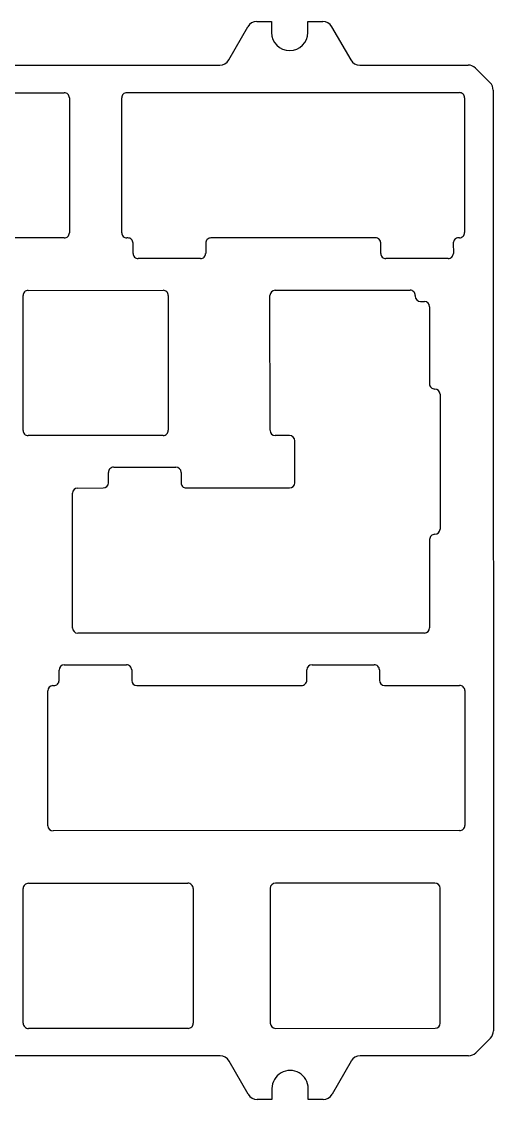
# Model space of a CAD drawing. Extents: x -429 to -143, y -14 to 90.
# Drawn here: x -188.6 to -143.1, y -13.9 to 90 of the extents above; entities that cross this region are included whole.
import ezdxf

# ---------------------------------------------------------------- set-up
doc = ezdxf.new("R2010")
doc.units = 0
doc.header["$MEASUREMENT"] = 0
doc.layers.add('PART__FEATURE', color=7, linetype='CONTINUOUS')

msp = doc.modelspace()

# ---------------------------------------------------------------- linework, layer by layer
at = {"layer": 'PART__FEATURE'}
for p, q in [((-168.62, 86.34, 1.59), (-166.78, 89.54, 1.59)), ((-168.62, 86.34), (-166.78, 89.54)), ((-168.62, 86.34), (-166.78, 89.54)), ((-168.62, 86.34, 1.59), (-166.78, 89.54, 1.59)), ((-166.78, 89.54), (-166.78, 89.54, 1.59)), ((-166.78, 89.54), (-166.78, 89.54, 1.59)), ((-165.91, 90.04), (-165.91, 90.04, 1.59)), ((-165.91, 90.04, 1.59), (-164.49, 90.04, 1.59)), ((-165.91, 90.04), (-164.49, 90.04)), ((-165.91, 90.04), (-165.91, 90.04, 1.59)), ((-165.91, 90.04), (-164.49, 90.04)), ((-165.91, 90.04, 1.59), (-164.49, 90.04, 1.59)), ((-164.49, 90.04), (-164.49, 90.04, 1.59)), ((-164.49, 90.04, 1.59), (-164.49, 88.99, 1.59)), ((-164.49, 90.04), (-164.49, 88.99)), ((-164.49, 90.04), (-164.49, 90.04, 1.59)), ((-164.49, 90.04), (-164.49, 88.99)), ((-164.49, 90.04, 1.59), (-164.49, 88.99, 1.59)), ((-160.99, 90.04), (-160.99, 90.04, 1.59)), ((-160.99, 90.04, 1.59), (-159.56, 90.04, 1.59)), ((-160.99, 90.04), (-159.56, 90.04)), ((-160.99, 88.99, 1.59), (-160.99, 90.04, 1.59)), ((-160.99, 90.04), (-160.99, 90.04, 1.59)), ((-160.99, 88.99), (-160.99, 90.04)), ((-160.99, 90.04), (-159.56, 90.04)), ((-160.99, 88.99), (-160.99, 90.04)), ((-160.99, 90.04, 1.59), (-159.56, 90.04, 1.59)), ((-160.99, 88.99, 1.59), (-160.99, 90.04, 1.59)), ((-159.56, 90.04), (-159.56, 90.04, 1.59)), ((-159.56, 90.04), (-159.56, 90.04, 1.59)), ((-158.7, 89.54), (-158.7, 89.54, 1.59)), ((-158.7, 89.54, 1.59), (-156.85, 86.34, 1.59)), ((-158.7, 89.54), (-156.85, 86.34)), ((-158.7, 89.54), (-158.7, 89.54, 1.59)), ((-158.7, 89.54), (-156.85, 86.34)), ((-158.7, 89.54, 1.59), (-156.85, 86.34, 1.59)), ((-164.49, 88.99), (-164.49, 88.99, 1.59)), ((-164.49, 88.99), (-164.49, 88.99, 1.59)), ((-160.99, 88.99), (-160.99, 88.99, 1.59)), ((-160.99, 88.99), (-160.99, 88.99, 1.59)), ((-168.62, 86.34), (-168.62, 86.34, 1.59)), ((-168.62, 86.34), (-168.62, 86.34, 1.59)), ((-156.85, 86.34), (-156.85, 86.34, 1.59)), ((-156.85, 86.34), (-156.85, 86.34, 1.59)), ((-244.48, 85.81, 1.59), (-169.49, 85.84, 1.59)), ((-244.48, 85.81), (-169.49, 85.84)), ((-244.48, 85.81), (-169.49, 85.84)), ((-244.48, 85.81, 1.59), (-169.49, 85.84, 1.59)), ((-169.49, 85.84), (-169.49, 85.84, 1.59)), ((-169.49, 85.84), (-169.49, 85.84, 1.59)), ((-155.98, 85.85), (-155.98, 85.85, 1.59)), ((-155.98, 85.85, 1.59), (-145.55, 85.85, 1.59)), ((-155.98, 85.85), (-145.55, 85.85)), ((-155.98, 85.85), (-155.98, 85.85, 1.59)), ((-155.98, 85.85), (-145.55, 85.85)), ((-155.98, 85.85, 1.59), (-145.55, 85.85, 1.59)), ((-145.55, 85.85), (-145.55, 85.85, 1.59)), ((-145.55, 85.85), (-145.55, 85.85, 1.59)), ((-144.84, 85.56), (-144.84, 85.56, 1.59)), ((-144.84, 85.56, 1.59), (-143.43, 84.14, 1.59)), ((-144.84, 85.56), (-143.43, 84.14)), ((-144.84, 85.56), (-144.84, 85.56, 1.59)), ((-144.84, 85.56), (-143.43, 84.14)), ((-144.84, 85.56, 1.59), (-143.43, 84.14, 1.59)), ((-197.48, 83.18, 1.59), (-184.48, 83.18, 1.59)), ((-197.48, 83.18), (-184.48, 83.18)), ((-197.48, 83.18), (-184.48, 83.18)), ((-197.48, 83.18, 1.59), (-184.48, 83.18, 1.59)), ((-184.48, 83.18), (-184.48, 83.18, 1.59)), ((-184.48, 83.18), (-184.48, 83.18, 1.59)), ((-178.43, 83.19, 1.59), (-146.38, 83.2, 1.59)), ((-178.43, 83.19), (-146.38, 83.2)), ((-178.43, 83.19), (-146.38, 83.2)), ((-178.43, 83.19, 1.59), (-146.38, 83.2, 1.59)), ((-178.43, 83.19), (-178.43, 83.19, 1.59)), ((-178.43, 83.19), (-178.43, 83.19, 1.59)), ((-146.38, 83.2), (-146.38, 83.2, 1.59)), ((-146.38, 83.2), (-146.38, 83.2, 1.59)), ((-143.43, 84.14), (-143.43, 84.14, 1.59)), ((-143.43, 84.14), (-143.43, 84.14, 1.59)), ((-143.13, 83.44), (-143.13, 83.44, 1.59)), ((-143.13, 83.44, 1.59), (-143.1, -7.24, 1.59)), ((-143.13, 83.44), (-143.1, -7.24)), ((-143.13, 83.44), (-143.13, 83.44, 1.59)), ((-143.13, 83.44), (-143.1, -7.24)), ((-143.13, 83.44, 1.59), (-143.1, -7.24, 1.59)), ((-183.98, 82.68), (-183.98, 82.68, 1.59)), ((-183.98, 82.68, 1.59), (-183.98, 69.68, 1.59)), ((-183.98, 82.68), (-183.98, 69.68)), ((-183.98, 82.68), (-183.98, 82.68, 1.59)), ((-183.98, 82.68), (-183.98, 69.68)), ((-183.98, 82.68, 1.59), (-183.98, 69.68, 1.59)), ((-178.93, 82.69), (-178.93, 82.69, 1.59)), ((-178.93, 69.69, 1.59), (-178.93, 82.69, 1.59)), ((-178.93, 82.69), (-178.93, 82.69, 1.59)), ((-178.93, 69.69), (-178.93, 82.69)), ((-178.93, 69.69), (-178.93, 82.69)), ((-178.93, 69.69, 1.59), (-178.93, 82.69, 1.59)), ((-145.88, 82.7), (-145.88, 82.7, 1.59)), ((-145.88, 82.7, 1.59), (-145.88, 69.7, 1.59)), ((-145.88, 82.7), (-145.88, 69.7)), ((-145.88, 82.7), (-145.88, 82.7, 1.59)), ((-145.88, 82.7), (-145.88, 69.7)), ((-145.88, 82.7, 1.59), (-145.88, 69.7, 1.59)), ((-183.98, 69.68), (-183.98, 69.68, 1.59)), ((-183.98, 69.68), (-183.98, 69.68, 1.59)), ((-178.93, 69.69), (-178.93, 69.69, 1.59)), ((-178.93, 69.69), (-178.93, 69.69, 1.59)), ((-145.88, 69.7), (-145.88, 69.7, 1.59)), ((-145.88, 69.7), (-145.88, 69.7, 1.59)), ((-184.48, 69.18, 1.59), (-197.48, 69.18, 1.59)), ((-184.48, 69.18), (-197.48, 69.18)), ((-184.48, 69.18), (-197.48, 69.18)), ((-184.48, 69.18, 1.59), (-197.48, 69.18, 1.59)), ((-184.48, 69.18), (-184.48, 69.18, 1.59)), ((-184.48, 69.18), (-184.48, 69.18, 1.59)), ((-178.43, 69.19), (-178.43, 69.19, 1.59)), ((-178.34, 69.19, 1.59), (-178.43, 69.19, 1.59)), ((-178.43, 69.19), (-178.43, 69.19, 1.59)), ((-178.34, 69.19), (-178.43, 69.19)), ((-178.34, 69.19), (-178.43, 69.19)), ((-178.34, 69.19, 1.59), (-178.43, 69.19, 1.59)), ((-178.34, 69.19), (-178.34, 69.19, 1.59)), ((-178.34, 69.19), (-178.34, 69.19, 1.59)), ((-177.84, 67.69, 1.59), (-177.84, 68.69, 1.59)), ((-177.84, 68.69), (-177.84, 68.69, 1.59)), ((-177.84, 67.69), (-177.84, 68.69)), ((-177.84, 68.69), (-177.84, 68.69, 1.59)), ((-177.84, 67.69), (-177.84, 68.69)), ((-177.84, 67.69, 1.59), (-177.84, 68.69, 1.59)), ((-170.84, 68.69), (-170.84, 68.69, 1.59)), ((-170.84, 68.69), (-170.84, 68.69, 1.59)), ((-170.84, 68.69, 1.59), (-170.84, 67.69, 1.59)), ((-170.84, 68.69), (-170.84, 67.69)), ((-170.84, 68.69), (-170.84, 67.69)), ((-170.84, 68.69, 1.59), (-170.84, 67.69, 1.59)), ((-154.47, 69.2, 1.59), (-170.34, 69.19, 1.59)), ((-154.47, 69.2), (-170.34, 69.19)), ((-154.47, 69.2), (-170.34, 69.19)), ((-154.47, 69.2, 1.59), (-170.34, 69.19, 1.59)), ((-170.34, 69.19), (-170.34, 69.19, 1.59)), ((-170.34, 69.19), (-170.34, 69.19, 1.59)), ((-154.47, 69.2), (-154.47, 69.2, 1.59)), ((-154.47, 69.2), (-154.47, 69.2, 1.59)), ((-153.96, 67.7, 1.59), (-153.97, 68.7, 1.59)), ((-153.97, 68.7), (-153.97, 68.7, 1.59)), ((-153.96, 67.7), (-153.97, 68.7)), ((-153.97, 68.7), (-153.97, 68.7, 1.59)), ((-153.96, 67.7), (-153.97, 68.7)), ((-153.96, 67.7, 1.59), (-153.97, 68.7, 1.59)), ((-146.97, 68.7), (-146.97, 68.7, 1.59)), ((-146.97, 68.7, 1.59), (-146.96, 67.7, 1.59)), ((-146.97, 68.7), (-146.96, 67.7)), ((-146.97, 68.7), (-146.97, 68.7, 1.59)), ((-146.97, 68.7), (-146.96, 67.7)), ((-146.97, 68.7, 1.59), (-146.96, 67.7, 1.59)), ((-146.47, 69.2), (-146.47, 69.2, 1.59)), ((-146.38, 69.2, 1.59), (-146.47, 69.2, 1.59)), ((-146.47, 69.2), (-146.47, 69.2, 1.59)), ((-146.38, 69.2), (-146.47, 69.2)), ((-146.38, 69.2), (-146.47, 69.2)), ((-146.38, 69.2, 1.59), (-146.47, 69.2, 1.59)), ((-146.38, 69.2), (-146.38, 69.2, 1.59)), ((-146.38, 69.2), (-146.38, 69.2, 1.59)), ((-177.84, 67.69), (-177.84, 67.69, 1.59)), ((-177.84, 67.69), (-177.84, 67.69, 1.59)), ((-170.84, 67.69), (-170.84, 67.69, 1.59)), ((-170.84, 67.69), (-170.84, 67.69, 1.59)), ((-153.96, 67.7), (-153.96, 67.7, 1.59)), ((-153.96, 67.7), (-153.96, 67.7, 1.59)), ((-146.96, 67.7), (-146.96, 67.7, 1.59)), ((-146.96, 67.7), (-146.96, 67.7, 1.59)), ((-171.34, 67.19, 1.59), (-177.34, 67.19, 1.59)), ((-177.34, 67.19), (-177.34, 67.19, 1.59)), ((-171.34, 67.19), (-177.34, 67.19)), ((-177.34, 67.19), (-177.34, 67.19, 1.59)), ((-171.34, 67.19), (-177.34, 67.19)), ((-171.34, 67.19, 1.59), (-177.34, 67.19, 1.59)), ((-171.34, 67.19), (-171.34, 67.19, 1.59)), ((-171.34, 67.19), (-171.34, 67.19, 1.59)), ((-147.46, 67.2, 1.59), (-153.46, 67.2, 1.59)), ((-153.46, 67.2), (-153.46, 67.2, 1.59)), ((-147.46, 67.2), (-153.46, 67.2)), ((-153.46, 67.2), (-153.46, 67.2, 1.59)), ((-147.46, 67.2), (-153.46, 67.2)), ((-147.46, 67.2, 1.59), (-153.46, 67.2, 1.59)), ((-147.46, 67.2), (-147.46, 67.2, 1.59)), ((-147.46, 67.2), (-147.46, 67.2, 1.59)), ((-188.45, 50.63, 1.59), (-188.45, 63.63, 1.59)), ((-188.45, 63.63), (-188.45, 63.63, 1.59)), ((-188.45, 50.63), (-188.45, 63.63)), ((-188.45, 63.63), (-188.45, 63.63, 1.59)), ((-188.45, 50.63), (-188.45, 63.63)), ((-188.45, 50.63, 1.59), (-188.45, 63.63, 1.59)), ((-187.95, 64.13, 1.59), (-174.95, 64.14, 1.59)), ((-187.95, 64.13), (-174.95, 64.14)), ((-187.95, 64.13), (-174.95, 64.14)), ((-187.95, 64.13, 1.59), (-174.95, 64.14, 1.59)), ((-187.95, 64.13), (-187.95, 64.13, 1.59)), ((-187.95, 64.13), (-187.95, 64.13, 1.59)), ((-174.95, 64.14), (-174.95, 64.14, 1.59)), ((-174.95, 64.14), (-174.95, 64.14, 1.59)), ((-174.45, 63.64), (-174.45, 63.64, 1.59)), ((-174.45, 63.64, 1.59), (-174.45, 50.64, 1.59)), ((-174.45, 63.64), (-174.45, 50.64)), ((-174.45, 63.64), (-174.45, 63.64, 1.59)), ((-174.45, 63.64), (-174.45, 50.64)), ((-174.45, 63.64, 1.59), (-174.45, 50.64, 1.59)), ((-164.64, 63.64), (-164.64, 63.64, 1.59)), ((-164.63, 50.64, 1.59), (-164.64, 63.64, 1.59)), ((-164.64, 63.64), (-164.64, 63.64, 1.59)), ((-164.63, 50.64), (-164.64, 63.64)), ((-164.63, 50.64), (-164.64, 63.64)), ((-164.63, 50.64, 1.59), (-164.64, 63.64, 1.59)), ((-164.14, 64.14, 1.59), (-151.14, 64.15, 1.59)), ((-164.14, 64.14), (-151.14, 64.15)), ((-164.14, 64.14), (-151.14, 64.15)), ((-164.14, 64.14, 1.59), (-151.14, 64.15, 1.59)), ((-164.14, 64.14), (-164.14, 64.14, 1.59)), ((-164.14, 64.14), (-164.14, 64.14, 1.59)), ((-151.14, 64.15), (-151.14, 64.15, 1.59)), ((-151.14, 64.15), (-151.14, 64.15, 1.59)), ((-150.64, 63.65), (-150.64, 63.65, 1.59)), ((-150.64, 63.65, 1.59), (-150.64, 63.56, 1.59)), ((-150.64, 63.65), (-150.64, 63.56)), ((-150.64, 63.65), (-150.64, 63.65, 1.59)), ((-150.64, 63.65), (-150.64, 63.56)), ((-150.64, 63.65, 1.59), (-150.64, 63.56, 1.59)), ((-150.64, 63.56), (-150.64, 63.56, 1.59)), ((-150.64, 63.56), (-150.64, 63.56, 1.59)), ((-150.14, 63.06), (-150.14, 63.06, 1.59)), ((-150.14, 63.06, 1.59), (-149.76, 63.06, 1.59)), ((-150.14, 63.06), (-149.76, 63.06)), ((-150.14, 63.06), (-150.14, 63.06, 1.59)), ((-150.14, 63.06), (-149.76, 63.06)), ((-150.14, 63.06, 1.59), (-149.76, 63.06, 1.59)), ((-149.76, 63.06), (-149.76, 63.06, 1.59)), ((-149.76, 63.06), (-149.76, 63.06, 1.59)), ((-149.26, 62.56), (-149.26, 62.56, 1.59)), ((-149.26, 62.56, 1.59), (-149.25, 55.12, 1.59)), ((-149.26, 62.56), (-149.25, 55.12)), ((-149.26, 62.56), (-149.26, 62.56, 1.59)), ((-149.26, 62.56), (-149.25, 55.12)), ((-149.26, 62.56, 1.59), (-149.25, 55.12, 1.59)), ((-149.25, 55.12), (-149.25, 55.12, 1.59)), ((-149.25, 55.12), (-149.25, 55.12, 1.59)), ((-148.75, 54.62), (-148.75, 54.62, 1.59)), ((-148.75, 54.62), (-148.75, 54.62, 1.59)), ((-148.25, 54.12), (-148.25, 54.12, 1.59)), ((-148.25, 54.12, 1.59), (-148.25, 41.12, 1.59)), ((-148.25, 54.12), (-148.25, 41.12)), ((-148.25, 54.12), (-148.25, 54.12, 1.59)), ((-148.25, 54.12), (-148.25, 41.12)), ((-148.25, 54.12, 1.59), (-148.25, 41.12, 1.59)), ((-188.45, 50.63), (-188.45, 50.63, 1.59)), ((-188.45, 50.63), (-188.45, 50.63, 1.59)), ((-174.95, 50.14, 1.59), (-187.95, 50.13, 1.59)), ((-174.95, 50.14), (-187.95, 50.13)), ((-174.95, 50.14), (-187.95, 50.13)), ((-174.95, 50.14, 1.59), (-187.95, 50.13, 1.59)), ((-187.95, 50.13), (-187.95, 50.13, 1.59)), ((-187.95, 50.13), (-187.95, 50.13, 1.59)), ((-174.95, 50.14), (-174.95, 50.14, 1.59)), ((-174.95, 50.14), (-174.95, 50.14, 1.59)), ((-174.45, 50.64), (-174.45, 50.64, 1.59)), ((-174.45, 50.64), (-174.45, 50.64, 1.59)), ((-164.63, 50.64), (-164.63, 50.64, 1.59)), ((-164.63, 50.64), (-164.63, 50.64, 1.59)), ((-164.13, 50.14), (-164.13, 50.14, 1.59)), ((-162.75, 50.14, 1.59), (-164.13, 50.14, 1.59)), ((-164.13, 50.14), (-164.13, 50.14, 1.59)), ((-162.75, 50.14), (-164.13, 50.14)), ((-162.75, 50.14), (-164.13, 50.14)), ((-162.75, 50.14, 1.59), (-164.13, 50.14, 1.59)), ((-162.75, 50.14), (-162.75, 50.14, 1.59)), ((-162.75, 50.14), (-162.75, 50.14, 1.59)), ((-162.25, 49.64), (-162.25, 49.64, 1.59)), ((-162.25, 45.59, 1.59), (-162.25, 49.64, 1.59)), ((-162.25, 49.64), (-162.25, 49.64, 1.59)), ((-162.25, 45.59), (-162.25, 49.64)), ((-162.25, 45.59), (-162.25, 49.64)), ((-162.25, 45.59, 1.59), (-162.25, 49.64, 1.59)), ((-179.71, 47.09), (-179.71, 47.09, 1.59)), ((-179.71, 47.09), (-179.71, 47.09, 1.59)), ((-179.71, 47.09, 1.59), (-173.71, 47.09, 1.59)), ((-179.71, 47.09), (-173.71, 47.09)), ((-179.71, 47.09), (-173.71, 47.09)), ((-179.71, 47.09, 1.59), (-173.71, 47.09, 1.59)), ((-173.71, 47.09), (-173.71, 47.09, 1.59)), ((-173.71, 47.09), (-173.71, 47.09, 1.59)), ((-180.21, 45.59, 1.59), (-180.21, 46.59, 1.59)), ((-180.21, 46.59), (-180.21, 46.59, 1.59)), ((-180.21, 45.59), (-180.21, 46.59)), ((-180.21, 46.59), (-180.21, 46.59, 1.59)), ((-180.21, 45.59), (-180.21, 46.59)), ((-180.21, 45.59, 1.59), (-180.21, 46.59, 1.59)), ((-173.21, 46.59), (-173.21, 46.59, 1.59)), ((-173.21, 46.59), (-173.21, 46.59, 1.59)), ((-173.21, 46.59, 1.59), (-173.21, 45.59, 1.59)), ((-173.21, 46.59), (-173.21, 45.59)), ((-173.21, 46.59), (-173.21, 45.59)), ((-173.21, 46.59, 1.59), (-173.21, 45.59, 1.59)), ((-183.18, 45.08, 1.59), (-180.71, 45.09, 1.59)), ((-183.18, 45.08), (-180.71, 45.09)), ((-183.18, 45.08), (-180.71, 45.09)), ((-183.18, 45.08, 1.59), (-180.71, 45.09, 1.59)), ((-183.18, 45.08), (-183.18, 45.08, 1.59)), ((-183.18, 45.08), (-183.18, 45.08, 1.59)), ((-180.71, 45.09), (-180.71, 45.09, 1.59)), ((-180.71, 45.09), (-180.71, 45.09, 1.59)), ((-180.21, 45.59), (-180.21, 45.59, 1.59)), ((-180.21, 45.59), (-180.21, 45.59, 1.59)), ((-173.21, 45.59), (-173.21, 45.59, 1.59)), ((-173.21, 45.59), (-173.21, 45.59, 1.59)), ((-172.71, 45.09), (-172.71, 45.09, 1.59)), ((-172.71, 45.09), (-172.71, 45.09, 1.59)), ((-172.71, 45.09, 1.59), (-162.75, 45.09, 1.59)), ((-172.71, 45.09), (-162.75, 45.09)), ((-172.71, 45.09), (-162.75, 45.09)), ((-172.71, 45.09, 1.59), (-162.75, 45.09, 1.59)), ((-162.75, 45.09), (-162.75, 45.09, 1.59)), ((-162.75, 45.09), (-162.75, 45.09, 1.59)), ((-162.25, 45.59), (-162.25, 45.59, 1.59)), ((-162.25, 45.59), (-162.25, 45.59, 1.59)), ((-183.68, 31.58, 1.59), (-183.68, 44.58, 1.59)), ((-183.68, 44.58), (-183.68, 44.58, 1.59)), ((-183.68, 31.58), (-183.68, 44.58)), ((-183.68, 44.58), (-183.68, 44.58, 1.59)), ((-183.68, 31.58), (-183.68, 44.58)), ((-183.68, 31.58, 1.59), (-183.68, 44.58, 1.59)), ((-148.75, 40.62), (-148.75, 40.62, 1.59)), ((-148.75, 40.62), (-148.75, 40.62, 1.59)), ((-148.25, 41.12), (-148.25, 41.12, 1.59)), ((-148.25, 41.12), (-148.25, 41.12, 1.59)), ((-149.25, 40.12), (-149.25, 40.12, 1.59)), ((-149.25, 40.12), (-149.25, 40.12, 1.59)), ((-149.25, 40.12, 1.59), (-149.25, 31.6, 1.59)), ((-149.25, 40.12), (-149.25, 31.6)), ((-149.25, 40.12), (-149.25, 31.6)), ((-149.25, 40.12, 1.59), (-149.25, 31.6, 1.59)), ((-183.68, 31.58), (-183.68, 31.58, 1.59)), ((-183.68, 31.58), (-183.68, 31.58, 1.59)), ((-149.25, 31.6), (-149.25, 31.6, 1.59)), ((-149.25, 31.6), (-149.25, 31.6, 1.59)), ((-149.75, 31.1, 1.59), (-183.18, 31.08, 1.59)), ((-149.75, 31.1), (-183.18, 31.08)), ((-149.75, 31.1), (-183.18, 31.08)), ((-149.75, 31.1, 1.59), (-183.18, 31.08, 1.59)), ((-183.18, 31.08), (-183.18, 31.08, 1.59)), ((-183.18, 31.08), (-183.18, 31.08, 1.59)), ((-149.75, 31.1), (-149.75, 31.1, 1.59)), ((-149.75, 31.1), (-149.75, 31.1, 1.59)), ((-184.97, 26.53, 1.59), (-184.97, 27.53, 1.59)), ((-184.97, 27.53), (-184.97, 27.53, 1.59)), ((-184.97, 26.53), (-184.97, 27.53)), ((-184.97, 27.53), (-184.97, 27.53, 1.59)), ((-184.97, 26.53), (-184.97, 27.53)), ((-184.97, 26.53, 1.59), (-184.97, 27.53, 1.59)), ((-184.47, 28.03, 1.59), (-178.47, 28.04, 1.59)), ((-184.47, 28.03), (-178.47, 28.04)), ((-184.47, 28.03), (-178.47, 28.04)), ((-184.47, 28.03, 1.59), (-178.47, 28.04, 1.59)), ((-184.47, 28.03), (-184.47, 28.03, 1.59)), ((-184.47, 28.03), (-184.47, 28.03, 1.59)), ((-178.47, 28.04), (-178.47, 28.04, 1.59)), ((-178.47, 28.04), (-178.47, 28.04, 1.59)), ((-177.97, 27.54), (-177.97, 27.54, 1.59)), ((-177.97, 27.54), (-177.97, 27.54, 1.59)), ((-177.97, 27.54, 1.59), (-177.97, 26.54, 1.59)), ((-177.97, 27.54), (-177.97, 26.54)), ((-177.97, 27.54), (-177.97, 26.54)), ((-177.97, 27.54, 1.59), (-177.97, 26.54, 1.59)), ((-161.09, 27.54), (-161.09, 27.54, 1.59)), ((-161.09, 26.54, 1.59), (-161.09, 27.54, 1.59)), ((-161.09, 27.54), (-161.09, 27.54, 1.59)), ((-161.09, 26.54), (-161.09, 27.54)), ((-161.09, 26.54), (-161.09, 27.54)), ((-161.09, 26.54, 1.59), (-161.09, 27.54, 1.59)), ((-160.59, 28.04, 1.59), (-154.59, 28.05, 1.59)), ((-160.59, 28.04), (-154.59, 28.05)), ((-160.59, 28.04), (-154.59, 28.05)), ((-160.59, 28.04, 1.59), (-154.59, 28.05, 1.59)), ((-160.59, 28.04), (-160.59, 28.04, 1.59)), ((-160.59, 28.04), (-160.59, 28.04, 1.59)), ((-154.59, 28.05), (-154.59, 28.05, 1.59)), ((-154.59, 28.05), (-154.59, 28.05, 1.59)), ((-154.09, 27.55), (-154.09, 27.55, 1.59)), ((-154.09, 27.55, 1.59), (-154.09, 26.55, 1.59)), ((-154.09, 27.55), (-154.09, 26.55)), ((-154.09, 27.55), (-154.09, 27.55, 1.59)), ((-154.09, 27.55), (-154.09, 26.55)), ((-154.09, 27.55, 1.59), (-154.09, 26.55, 1.59)), ((-185.56, 26.03), (-185.56, 26.03, 1.59)), ((-185.56, 26.03), (-185.56, 26.03, 1.59)), ((-185.56, 26.03, 1.59), (-185.47, 26.03, 1.59)), ((-185.56, 26.03), (-185.47, 26.03)), ((-185.56, 26.03), (-185.47, 26.03)), ((-185.56, 26.03, 1.59), (-185.47, 26.03, 1.59)), ((-185.47, 26.03), (-185.47, 26.03, 1.59)), ((-185.47, 26.03), (-185.47, 26.03, 1.59)), ((-184.97, 26.53), (-184.97, 26.53, 1.59)), ((-184.97, 26.53), (-184.97, 26.53, 1.59)), ((-177.97, 26.54), (-177.97, 26.54, 1.59)), ((-177.97, 26.54), (-177.97, 26.54, 1.59)), ((-177.47, 26.04), (-177.47, 26.04, 1.59)), ((-177.47, 26.04, 1.59), (-161.59, 26.04, 1.59)), ((-177.47, 26.04), (-161.59, 26.04)), ((-177.47, 26.04), (-177.47, 26.04, 1.59)), ((-177.47, 26.04), (-161.59, 26.04)), ((-177.47, 26.04, 1.59), (-161.59, 26.04, 1.59)), ((-161.59, 26.04), (-161.59, 26.04, 1.59)), ((-161.59, 26.04), (-161.59, 26.04, 1.59)), ((-161.09, 26.54), (-161.09, 26.54, 1.59)), ((-161.09, 26.54), (-161.09, 26.54, 1.59)), ((-154.09, 26.55), (-154.09, 26.55, 1.59)), ((-154.09, 26.55), (-154.09, 26.55, 1.59)), ((-153.59, 26.05), (-153.59, 26.05, 1.59)), ((-153.59, 26.05, 1.59), (-146.36, 26.05, 1.59)), ((-153.59, 26.05), (-146.36, 26.05)), ((-153.59, 26.05), (-153.59, 26.05, 1.59)), ((-153.59, 26.05), (-146.36, 26.05)), ((-153.59, 26.05, 1.59), (-146.36, 26.05, 1.59)), ((-146.36, 26.05), (-146.36, 26.05, 1.59)), ((-146.36, 26.05), (-146.36, 26.05, 1.59)), ((-186.05, 12.53, 1.59), (-186.06, 25.53, 1.59)), ((-186.06, 25.53), (-186.06, 25.53, 1.59)), ((-186.05, 12.53), (-186.06, 25.53)), ((-186.06, 25.53), (-186.06, 25.53, 1.59)), ((-186.05, 12.53), (-186.06, 25.53)), ((-186.05, 12.53, 1.59), (-186.06, 25.53, 1.59)), ((-145.86, 25.55), (-145.86, 25.55, 1.59)), ((-145.86, 25.55, 1.59), (-145.86, 12.55, 1.59)), ((-145.86, 25.55), (-145.86, 12.55)), ((-145.86, 25.55), (-145.86, 25.55, 1.59)), ((-145.86, 25.55), (-145.86, 12.55)), ((-145.86, 25.55, 1.59), (-145.86, 12.55, 1.59)), ((-186.05, 12.53), (-186.05, 12.53, 1.59)), ((-186.05, 12.53), (-186.05, 12.53, 1.59)), ((-145.86, 12.55), (-145.86, 12.55, 1.59)), ((-145.86, 12.55), (-145.86, 12.55, 1.59)), ((-146.36, 12.05, 1.59), (-185.55, 12.03, 1.59)), ((-146.36, 12.05), (-185.55, 12.03)), ((-146.36, 12.05), (-185.55, 12.03)), ((-146.36, 12.05, 1.59), (-185.55, 12.03, 1.59)), ((-185.55, 12.03), (-185.55, 12.03, 1.59)), ((-185.55, 12.03), (-185.55, 12.03, 1.59)), ((-146.36, 12.05), (-146.36, 12.05, 1.59)), ((-146.36, 12.05), (-146.36, 12.05, 1.59)), ((-188.43, -6.52, 1.59), (-188.43, 6.48, 1.59)), ((-188.43, 6.48), (-188.43, 6.48, 1.59)), ((-188.43, -6.52), (-188.43, 6.48)), ((-188.43, 6.48), (-188.43, 6.48, 1.59)), ((-188.43, -6.52), (-188.43, 6.48)), ((-188.43, -6.52, 1.59), (-188.43, 6.48, 1.59)), ((-187.93, 6.98, 1.59), (-172.55, 6.99, 1.59)), ((-187.93, 6.98), (-172.55, 6.99)), ((-187.93, 6.98), (-172.55, 6.99)), ((-187.93, 6.98, 1.59), (-172.55, 6.99, 1.59)), ((-187.93, 6.98), (-187.93, 6.98, 1.59)), ((-187.93, 6.98), (-187.93, 6.98, 1.59)), ((-172.55, 6.99), (-172.55, 6.99, 1.59)), ((-172.55, 6.99), (-172.55, 6.99, 1.59)), ((-172.05, 6.49), (-172.05, 6.49, 1.59)), ((-172.05, 6.49, 1.59), (-172.04, -6.51, 1.59)), ((-172.05, 6.49), (-172.04, -6.51)), ((-172.05, 6.49), (-172.05, 6.49, 1.59)), ((-172.05, 6.49), (-172.04, -6.51)), ((-172.05, 6.49, 1.59), (-172.04, -6.51, 1.59)), ((-164.62, 6.49), (-164.62, 6.49, 1.59)), ((-164.62, 6.49, 1.59), (-164.61, -6.51, 1.59)), ((-164.62, 6.49), (-164.61, -6.51)), ((-164.62, 6.49), (-164.62, 6.49, 1.59)), ((-164.62, 6.49), (-164.61, -6.51)), ((-164.62, 6.49, 1.59), (-164.61, -6.51, 1.59)), ((-148.74, 7, 1.59), (-164.12, 6.99, 1.59)), ((-148.74, 7), (-164.12, 6.99)), ((-148.74, 7), (-164.12, 6.99)), ((-148.74, 7, 1.59), (-164.12, 6.99, 1.59)), ((-164.12, 6.99), (-164.12, 6.99, 1.59)), ((-164.12, 6.99), (-164.12, 6.99, 1.59)), ((-148.74, 7), (-148.74, 7, 1.59)), ((-148.74, 7), (-148.74, 7, 1.59)), ((-148.23, -6.5, 1.59), (-148.24, 6.5, 1.59)), ((-148.24, 6.5), (-148.24, 6.5, 1.59)), ((-148.23, -6.5), (-148.24, 6.5)), ((-148.24, 6.5), (-148.24, 6.5, 1.59)), ((-148.23, -6.5), (-148.24, 6.5)), ((-148.23, -6.5, 1.59), (-148.24, 6.5, 1.59)), ((-188.43, -6.52), (-188.43, -6.52, 1.59)), ((-188.43, -6.52), (-188.43, -6.52, 1.59)), ((-172.54, -7.01, 1.59), (-187.92, -7.02, 1.59)), ((-172.54, -7.01), (-187.92, -7.02)), ((-172.54, -7.01), (-187.92, -7.02)), ((-172.54, -7.01, 1.59), (-187.92, -7.02, 1.59)), ((-187.92, -7.02), (-187.92, -7.02, 1.59)), ((-187.92, -7.02), (-187.92, -7.02, 1.59)), ((-172.54, -7.01), (-172.54, -7.01, 1.59)), ((-172.54, -7.01), (-172.54, -7.01, 1.59)), ((-172.04, -6.51), (-172.04, -6.51, 1.59)), ((-172.04, -6.51), (-172.04, -6.51, 1.59)), ((-164.61, -6.51), (-164.61, -6.51, 1.59)), ((-164.61, -6.51), (-164.61, -6.51, 1.59)), ((-164.11, -7.01, 1.59), (-148.73, -7, 1.59)), ((-164.11, -7.01), (-148.73, -7)), ((-164.11, -7.01), (-148.73, -7)), ((-164.11, -7.01, 1.59), (-148.73, -7, 1.59)), ((-164.11, -7.01), (-164.11, -7.01, 1.59)), ((-164.11, -7.01), (-164.11, -7.01, 1.59)), ((-148.73, -7), (-148.73, -7, 1.59)), ((-148.73, -7), (-148.73, -7, 1.59)), ((-148.23, -6.5), (-148.23, -6.5, 1.59)), ((-148.23, -6.5), (-148.23, -6.5, 1.59)), ((-143.1, -7.24), (-143.1, -7.24, 1.59)), ((-143.1, -7.24), (-143.1, -7.24, 1.59)), ((-143.39, -7.94, 1.59), (-144.81, -9.36, 1.59)), ((-143.39, -7.94), (-144.81, -9.36)), ((-143.39, -7.94), (-144.81, -9.36)), ((-143.39, -7.94, 1.59), (-144.81, -9.36, 1.59)), ((-143.39, -7.94), (-143.39, -7.94, 1.59)), ((-143.39, -7.94), (-143.39, -7.94, 1.59)), ((-169.45, -9.66, 1.59), (-279.45, -9.7, 1.59)), ((-169.45, -9.66), (-279.45, -9.7)), ((-169.45, -9.66), (-279.45, -9.7)), ((-169.45, -9.66, 1.59), (-279.45, -9.7, 1.59)), ((-169.45, -9.66), (-169.45, -9.66, 1.59)), ((-169.45, -9.66), (-169.45, -9.66, 1.59)), ((-166.74, -13.36, 1.59), (-168.58, -10.16, 1.59)), ((-168.58, -10.16), (-168.58, -10.16, 1.59)), ((-166.74, -13.36), (-168.58, -10.16)), ((-168.58, -10.16), (-168.58, -10.16, 1.59)), ((-166.74, -13.36), (-168.58, -10.16)), ((-166.74, -13.36, 1.59), (-168.58, -10.16, 1.59)), ((-156.81, -10.16, 1.59), (-158.66, -13.36, 1.59)), ((-156.81, -10.16), (-158.66, -13.36)), ((-156.81, -10.16), (-158.66, -13.36)), ((-156.81, -10.16, 1.59), (-158.66, -13.36, 1.59)), ((-156.81, -10.16), (-156.81, -10.16, 1.59)), ((-156.81, -10.16), (-156.81, -10.16, 1.59)), ((-155.95, -9.65), (-155.95, -9.65, 1.59)), ((-145.51, -9.65, 1.59), (-155.95, -9.65, 1.59)), ((-155.95, -9.65), (-155.95, -9.65, 1.59)), ((-145.51, -9.65), (-155.95, -9.65)), ((-145.51, -9.65), (-155.95, -9.65)), ((-145.51, -9.65, 1.59), (-155.95, -9.65, 1.59)), ((-145.51, -9.65), (-145.51, -9.65, 1.59)), ((-145.51, -9.65), (-145.51, -9.65, 1.59)), ((-144.81, -9.36), (-144.81, -9.36, 1.59)), ((-144.81, -9.36), (-144.81, -9.36, 1.59)), ((-166.74, -13.36), (-166.74, -13.36, 1.59)), ((-166.74, -13.36), (-166.74, -13.36, 1.59)), ((-164.45, -12.81), (-164.45, -12.81, 1.59)), ((-164.45, -12.81), (-164.45, -12.81, 1.59)), ((-164.45, -12.81, 1.59), (-164.45, -13.86, 1.59)), ((-164.45, -12.81), (-164.45, -13.86)), ((-164.45, -12.81), (-164.45, -13.86)), ((-164.45, -12.81, 1.59), (-164.45, -13.86, 1.59)), ((-160.95, -13.86, 1.59), (-160.95, -12.81, 1.59)), ((-160.95, -12.81), (-160.95, -12.81, 1.59)), ((-160.95, -13.86), (-160.95, -12.81)), ((-160.95, -12.81), (-160.95, -12.81, 1.59)), ((-160.95, -13.86), (-160.95, -12.81)), ((-160.95, -13.86, 1.59), (-160.95, -12.81, 1.59)), ((-158.66, -13.36), (-158.66, -13.36, 1.59)), ((-158.66, -13.36), (-158.66, -13.36, 1.59)), ((-164.45, -13.86, 1.59), (-165.87, -13.86, 1.59)), ((-165.87, -13.86), (-165.87, -13.86, 1.59)), ((-164.45, -13.86), (-165.87, -13.86)), ((-165.87, -13.86), (-165.87, -13.86, 1.59)), ((-164.45, -13.86), (-165.87, -13.86)), ((-164.45, -13.86, 1.59), (-165.87, -13.86, 1.59)), ((-164.45, -13.86), (-164.45, -13.86, 1.59)), ((-164.45, -13.86), (-164.45, -13.86, 1.59)), ((-159.52, -13.86, 1.59), (-160.95, -13.86, 1.59)), ((-160.95, -13.86), (-160.95, -13.86, 1.59)), ((-159.52, -13.86), (-160.95, -13.86)), ((-160.95, -13.86), (-160.95, -13.86, 1.59)), ((-159.52, -13.86), (-160.95, -13.86)), ((-159.52, -13.86, 1.59), (-160.95, -13.86, 1.59)), ((-159.52, -13.86), (-159.52, -13.86, 1.59)), ((-159.52, -13.86), (-159.52, -13.86, 1.59))]:
    msp.add_line(p, q, dxfattribs=at)
for centre, radius, start, end in [((-165.91, 89.04), 1, 90.0258, 150.0186), ((-165.91, 89.04, 1.59), 1, 90.0258, 150.0186), ((-165.91, 89.04), 1, 90.0258, 150.0186), ((-165.91, 89.04, 1.59), 1, 90.0258, 150.0186), ((-159.56, 89.04), 1, 30.0246, 90.0174), ((-159.56, 89.04, 1.59), 1, 30.0246, 90.0174), ((-159.56, 89.04), 1, 30.0246, 90.0174), ((-159.56, 89.04, 1.59), 1, 30.0246, 90.0174), ((-162.74, 88.99, 1.59), 1.75, 180.0216, 0.0216), ((-162.74, 88.99), 1.75, 180.0216, 0.0216), ((-162.74, 88.99), 1.75, 180.0216, 0.0216), ((-162.74, 88.99, 1.59), 1.75, 180.0216, 0.0216), ((-169.49, 86.84, 1.59), 1, 270.0254, 330.0196), ((-169.49, 86.84), 1, 270.0254, 330.0196), ((-169.49, 86.84), 1, 270.0254, 330.0196), ((-169.49, 86.84, 1.59), 1, 270.0254, 330.0196), ((-155.98, 86.85, 1.59), 1, 210.0238, 270.0178), ((-155.98, 86.85), 1, 210.0238, 270.0178), ((-155.98, 86.85), 1, 210.0238, 270.0178), ((-155.98, 86.85, 1.59), 1, 210.0238, 270.0178), ((-145.55, 84.85), 1, 45.0336, 89.9893), ((-145.55, 84.85, 1.59), 1, 45.0336, 89.9893), ((-145.55, 84.85), 1, 45.0336, 89.9893), ((-145.55, 84.85, 1.59), 1, 45.0336, 89.9893), ((-184.48, 82.69), 0.498, 359.8466, 90.1963), ((-184.48, 82.69, 1.59), 0.498, 359.8466, 90.1963), ((-184.48, 82.69), 0.498, 359.8466, 90.1963), ((-184.48, 82.69, 1.59), 0.498, 359.8466, 90.1963), ((-178.44, 82.69), 0.498, 89.8455, 180.1977), ((-178.44, 82.69, 1.59), 0.498, 89.8455, 180.1977), ((-178.44, 82.69), 0.498, 89.8455, 180.1977), ((-178.44, 82.69, 1.59), 0.498, 89.8455, 180.1977), ((-146.38, 82.7), 0.498, 359.8486, 90.1948), ((-146.38, 82.7, 1.59), 0.498, 359.8486, 90.1948), ((-146.38, 82.7), 0.498, 359.8486, 90.1948), ((-146.38, 82.7, 1.59), 0.498, 359.8486, 90.1948), ((-144.13, 83.44), 1, 0.0546, 45.0096), ((-144.13, 83.44, 1.59), 1, 0.0546, 45.0096), ((-144.13, 83.44), 1, 0.0546, 45.0096), ((-144.13, 83.44, 1.59), 1, 0.0546, 45.0096), ((-184.48, 69.68), 0.498, 269.8484, 0.1946), ((-184.48, 69.68, 1.59), 0.498, 269.8484, 0.1946), ((-184.48, 69.68), 0.498, 269.8484, 0.1946), ((-184.48, 69.68, 1.59), 0.498, 269.8484, 0.1946), ((-178.43, 69.69), 0.498, 179.8469, 270.1963), ((-178.43, 69.69, 1.59), 0.498, 179.8469, 270.1963), ((-178.43, 69.69), 0.498, 179.8469, 270.1963), ((-178.43, 69.69, 1.59), 0.498, 179.8469, 270.1963), ((-146.38, 69.7), 0.499, 269.8499, 0.1936), ((-146.38, 69.7, 1.59), 0.499, 269.8499, 0.1936), ((-146.38, 69.7), 0.499, 269.8499, 0.1936), ((-146.38, 69.7, 1.59), 0.499, 269.8499, 0.1936), ((-178.34, 68.69, 1.59), 0.498, 359.8466, 90.1963), ((-178.34, 68.69), 0.498, 359.8466, 90.1963), ((-178.34, 68.69), 0.498, 359.8466, 90.1963), ((-178.34, 68.69, 1.59), 0.498, 359.8466, 90.1963), ((-170.34, 68.69, 1.59), 0.498, 89.8455, 180.1977), ((-170.34, 68.69), 0.498, 89.8455, 180.1977), ((-170.34, 68.69), 0.498, 89.8455, 180.1977), ((-170.34, 68.69, 1.59), 0.498, 89.8455, 180.1977), ((-154.46, 68.7, 1.59), 0.498, 359.8456, 90.1977), ((-154.46, 68.7), 0.498, 359.8456, 90.1977), ((-154.46, 68.7), 0.498, 359.8456, 90.1977), ((-154.46, 68.7, 1.59), 0.498, 359.8456, 90.1977), ((-146.47, 68.7, 1.59), 0.498, 89.8455, 180.1977), ((-146.47, 68.7), 0.498, 89.8455, 180.1977), ((-146.47, 68.7), 0.498, 89.8455, 180.1977), ((-146.47, 68.7, 1.59), 0.498, 89.8455, 180.1977), ((-177.34, 67.69), 0.498, 179.8469, 270.1963), ((-177.34, 67.69, 1.59), 0.498, 179.8469, 270.1963), ((-177.34, 67.69), 0.498, 179.8469, 270.1963), ((-177.34, 67.69, 1.59), 0.498, 179.8469, 270.1963), ((-171.34, 67.69), 0.498, 269.8484, 0.1946), ((-171.34, 67.69, 1.59), 0.498, 269.8484, 0.1946), ((-171.34, 67.69), 0.498, 269.8484, 0.1946), ((-171.34, 67.69, 1.59), 0.498, 269.8484, 0.1946), ((-153.47, 67.69), 0.498, 179.8469, 270.1963), ((-153.47, 67.69, 1.59), 0.498, 179.8469, 270.1963), ((-153.47, 67.69), 0.498, 179.8469, 270.1963), ((-153.47, 67.69, 1.59), 0.498, 179.8469, 270.1963), ((-147.46, 67.7), 0.498, 269.8469, 0.1966), ((-147.46, 67.7, 1.59), 0.498, 269.8469, 0.1966), ((-147.46, 67.7), 0.498, 269.8469, 0.1966), ((-147.46, 67.7, 1.59), 0.498, 269.8469, 0.1966), ((-187.95, 63.63), 0.498, 89.8469, 180.1962), ((-187.95, 63.63, 1.59), 0.498, 89.8469, 180.1962), ((-187.95, 63.63), 0.498, 89.8469, 180.1962), ((-187.95, 63.63, 1.59), 0.498, 89.8469, 180.1962), ((-174.95, 63.64), 0.498, 359.8486, 90.1948), ((-174.95, 63.64, 1.59), 0.498, 359.8486, 90.1948), ((-174.95, 63.64), 0.498, 359.8486, 90.1948), ((-174.95, 63.64, 1.59), 0.498, 359.8486, 90.1948), ((-164.14, 63.64), 0.5, 90.0437, 179.9995), ((-164.14, 63.64, 1.59), 0.5, 90.0437, 179.9995), ((-164.14, 63.64), 0.5, 90.0437, 179.9995), ((-164.14, 63.64, 1.59), 0.5, 90.0437, 179.9995), ((-151.14, 63.65), 0.499, 359.8496, 90.1933), ((-151.14, 63.65, 1.59), 0.499, 359.8496, 90.1933), ((-151.14, 63.65), 0.499, 359.8496, 90.1933), ((-151.14, 63.65, 1.59), 0.499, 359.8496, 90.1933), ((-150.14, 63.56, 1.59), 0.5, 180.0399, 270.0032), ((-150.14, 63.56), 0.5, 180.0399, 270.0032), ((-150.14, 63.56), 0.5, 180.0399, 270.0032), ((-150.14, 63.56, 1.59), 0.5, 180.0399, 270.0032), ((-149.76, 62.56), 0.5, 0.0396, 90.0032), ((-149.76, 62.56, 1.59), 0.5, 0.0396, 90.0032), ((-149.76, 62.56), 0.5, 0.0396, 90.0032), ((-149.76, 62.56, 1.59), 0.5, 0.0396, 90.0032), ((-148.76, 55.12, 1.59), 0.499, 179.8492, 270.194), ((-148.76, 55.12), 0.499, 179.8492, 270.194), ((-148.76, 55.12), 0.499, 179.8492, 270.194), ((-148.76, 55.12, 1.59), 0.499, 179.8492, 270.194), ((-148.75, 54.12), 0.5, 0.0396, 90.0032), ((-148.75, 54.12, 1.59), 0.5, 0.0396, 90.0032), ((-148.75, 54.12), 0.5, 0.0396, 90.0032), ((-148.75, 54.12, 1.59), 0.5, 0.0396, 90.0032), ((-187.95, 50.63), 0.498, 179.8462, 270.197), ((-187.95, 50.63, 1.59), 0.498, 179.8462, 270.197), ((-187.95, 50.63), 0.498, 179.8462, 270.197), ((-187.95, 50.63, 1.59), 0.498, 179.8462, 270.197), ((-174.94, 50.64), 0.498, 269.8477, 0.1956), ((-174.94, 50.64, 1.59), 0.498, 269.8477, 0.1956), ((-174.94, 50.64), 0.498, 269.8477, 0.1956), ((-174.94, 50.64, 1.59), 0.498, 269.8477, 0.1956), ((-164.13, 50.64), 0.5, 180.0429, 270.0002), ((-164.13, 50.64, 1.59), 0.5, 180.0429, 270.0002), ((-164.13, 50.64), 0.5, 180.0429, 270.0002), ((-164.13, 50.64, 1.59), 0.5, 180.0429, 270.0002), ((-162.75, 49.64, 1.59), 0.5, 0.0426, 90.0002), ((-162.75, 49.64), 0.5, 0.0426, 90.0002), ((-162.75, 49.64), 0.5, 0.0426, 90.0002), ((-162.75, 49.64, 1.59), 0.5, 0.0426, 90.0002), ((-179.72, 46.59), 0.498, 89.8477, 180.1955), ((-179.72, 46.59, 1.59), 0.498, 89.8477, 180.1955), ((-179.72, 46.59), 0.498, 89.8477, 180.1955), ((-179.72, 46.59, 1.59), 0.498, 89.8477, 180.1955), ((-173.71, 46.59), 0.5, 0.0416, 90.0017), ((-173.71, 46.59, 1.59), 0.5, 0.0416, 90.0017), ((-173.71, 46.59), 0.5, 0.0416, 90.0017), ((-173.71, 46.59, 1.59), 0.5, 0.0416, 90.0017), ((-183.18, 44.58), 0.5, 90.0415, 180.0017), ((-183.18, 44.58, 1.59), 0.5, 90.0415, 180.0017), ((-183.18, 44.58), 0.5, 90.0415, 180.0017), ((-183.18, 44.58, 1.59), 0.5, 90.0415, 180.0017), ((-180.71, 45.59, 1.59), 0.5, 270.0415, 0.0016), ((-180.71, 45.59), 0.5, 270.0415, 0.0016), ((-180.71, 45.59), 0.5, 270.0415, 0.0016), ((-180.71, 45.59, 1.59), 0.5, 270.0415, 0.0016), ((-172.72, 45.59, 1.59), 0.498, 179.8477, 270.1955), ((-172.72, 45.59), 0.498, 179.8477, 270.1955), ((-172.72, 45.59), 0.498, 179.8477, 270.1955), ((-172.72, 45.59, 1.59), 0.498, 179.8477, 270.1955), ((-162.75, 45.59, 1.59), 0.5, 270.043, 0.0006), ((-162.75, 45.59), 0.5, 270.043, 0.0006), ((-162.75, 45.59), 0.5, 270.043, 0.0006), ((-162.75, 45.59, 1.59), 0.5, 270.043, 0.0006), ((-148.75, 40.12, 1.59), 0.499, 89.8492, 180.194), ((-148.75, 40.12), 0.499, 89.8492, 180.194), ((-148.75, 40.12), 0.499, 89.8492, 180.194), ((-148.75, 40.12, 1.59), 0.499, 89.8492, 180.194), ((-148.75, 41.12), 0.5, 270.04, 0.0036), ((-148.75, 41.12, 1.59), 0.5, 270.04, 0.0036), ((-148.75, 41.12), 0.5, 270.04, 0.0036), ((-148.75, 41.12, 1.59), 0.5, 270.04, 0.0036), ((-183.18, 31.59), 0.5, 180.0414, 270.0017), ((-183.18, 31.59, 1.59), 0.5, 180.0414, 270.0017), ((-183.18, 31.59), 0.5, 180.0414, 270.0017), ((-183.18, 31.59, 1.59), 0.5, 180.0414, 270.0017), ((-149.75, 31.6), 0.5, 270.04, 0.0036), ((-149.75, 31.6, 1.59), 0.5, 270.04, 0.0036), ((-149.75, 31.6), 0.5, 270.04, 0.0036), ((-149.75, 31.6, 1.59), 0.5, 270.04, 0.0036), ((-184.47, 27.53), 0.5, 90.043, 180.0002), ((-184.47, 27.53, 1.59), 0.5, 90.043, 180.0002), ((-184.47, 27.53), 0.5, 90.043, 180.0002), ((-184.47, 27.53, 1.59), 0.5, 90.043, 180.0002), ((-178.47, 27.54), 0.498, 359.8466, 90.197), ((-178.47, 27.54, 1.59), 0.498, 359.8466, 90.197), ((-178.47, 27.54), 0.498, 359.8466, 90.197), ((-178.47, 27.54, 1.59), 0.498, 359.8466, 90.197), ((-160.59, 27.54), 0.5, 90.0415, 180.0017), ((-160.59, 27.54, 1.59), 0.5, 90.0415, 180.0017), ((-160.59, 27.54), 0.5, 90.0415, 180.0017), ((-160.59, 27.54, 1.59), 0.5, 90.0415, 180.0017), ((-154.59, 27.55), 0.498, 359.8466, 90.197), ((-154.59, 27.55, 1.59), 0.498, 359.8466, 90.197), ((-154.59, 27.55), 0.498, 359.8466, 90.197), ((-154.59, 27.55, 1.59), 0.498, 359.8466, 90.197), ((-185.56, 25.53), 0.5, 90.043, 180.0002), ((-185.56, 25.53, 1.59), 0.5, 90.043, 180.0002), ((-185.56, 25.53), 0.5, 90.043, 180.0002), ((-185.56, 25.53, 1.59), 0.5, 90.043, 180.0002), ((-185.47, 26.53, 1.59), 0.498, 269.8462, 0.1966), ((-185.47, 26.53), 0.498, 269.8462, 0.1966), ((-185.47, 26.53), 0.498, 269.8462, 0.1966), ((-185.47, 26.53, 1.59), 0.498, 269.8462, 0.1966), ((-177.47, 26.54, 1.59), 0.5, 180.0429, 270.0002), ((-177.47, 26.54), 0.5, 180.0429, 270.0002), ((-177.47, 26.54), 0.5, 180.0429, 270.0002), ((-177.47, 26.54, 1.59), 0.5, 180.0429, 270.0002), ((-161.59, 26.54, 1.59), 0.498, 269.8477, 0.1956), ((-161.59, 26.54), 0.498, 269.8477, 0.1956), ((-161.59, 26.54), 0.498, 269.8477, 0.1956), ((-161.59, 26.54, 1.59), 0.498, 269.8477, 0.1956), ((-153.59, 26.55, 1.59), 0.5, 180.0429, 270.0002), ((-153.59, 26.55), 0.5, 180.0429, 270.0002), ((-153.59, 26.55), 0.5, 180.0429, 270.0002), ((-153.59, 26.55, 1.59), 0.5, 180.0429, 270.0002), ((-146.36, 25.55), 0.499, 359.8496, 90.194), ((-146.36, 25.55, 1.59), 0.499, 359.8496, 90.194), ((-146.36, 25.55), 0.499, 359.8496, 90.194), ((-146.36, 25.55, 1.59), 0.499, 359.8496, 90.194), ((-185.55, 12.53), 0.5, 180.0429, 270.0002), ((-185.55, 12.53, 1.59), 0.5, 180.0429, 270.0002), ((-185.55, 12.53), 0.5, 180.0429, 270.0002), ((-185.55, 12.53, 1.59), 0.5, 180.0429, 270.0002), ((-146.36, 12.55), 0.499, 269.8492, 0.1936), ((-146.36, 12.55, 1.59), 0.499, 269.8492, 0.1936), ((-146.36, 12.55), 0.499, 269.8492, 0.1936), ((-146.36, 12.55, 1.59), 0.499, 269.8492, 0.1936), ((-187.93, 6.48), 0.498, 89.8462, 180.197), ((-187.93, 6.48, 1.59), 0.498, 89.8462, 180.197), ((-187.93, 6.48), 0.498, 89.8462, 180.197), ((-187.93, 6.48, 1.59), 0.498, 89.8462, 180.197), ((-172.55, 6.49), 0.498, 359.8466, 90.197), ((-172.55, 6.49, 1.59), 0.498, 359.8466, 90.197), ((-172.55, 6.49), 0.498, 359.8466, 90.197), ((-172.55, 6.49, 1.59), 0.498, 359.8466, 90.197), ((-164.12, 6.49, 1.59), 0.5, 90.043, 180.0002), ((-164.12, 6.49), 0.5, 90.043, 180.0002), ((-164.12, 6.49), 0.5, 90.043, 180.0002), ((-164.12, 6.49, 1.59), 0.5, 90.043, 180.0002), ((-148.74, 6.5, 1.59), 0.5, 0.0396, 90.0032), ((-148.74, 6.5), 0.5, 0.0396, 90.0032), ((-148.74, 6.5), 0.5, 0.0396, 90.0032), ((-148.74, 6.5, 1.59), 0.5, 0.0396, 90.0032), ((-187.93, -6.52), 0.498, 179.8462, 270.197), ((-187.93, -6.52, 1.59), 0.498, 179.8462, 270.197), ((-187.93, -6.52), 0.498, 179.8462, 270.197), ((-187.93, -6.52, 1.59), 0.498, 179.8462, 270.197), ((-172.54, -6.51), 0.498, 269.8462, 0.1966), ((-172.54, -6.51, 1.59), 0.498, 269.8462, 0.1966), ((-172.54, -6.51), 0.498, 269.8462, 0.1966), ((-172.54, -6.51, 1.59), 0.498, 269.8462, 0.1966), ((-164.11, -6.51, 1.59), 0.5, 180.0429, 270.0002), ((-164.11, -6.51), 0.5, 180.0429, 270.0002), ((-164.11, -6.51), 0.5, 180.0429, 270.0002), ((-164.11, -6.51, 1.59), 0.5, 180.0429, 270.0002), ((-148.73, -6.5, 1.59), 0.5, 270.04, 0.0036), ((-148.73, -6.5), 0.5, 270.04, 0.0036), ((-148.73, -6.5), 0.5, 270.04, 0.0036), ((-148.73, -6.5, 1.59), 0.5, 270.04, 0.0036), ((-144.1, -7.24), 1, 315.0336, 359.9886), ((-144.1, -7.24, 1.59), 1, 315.0336, 359.9886), ((-144.1, -7.24), 1, 315.0336, 359.9886), ((-144.1, -7.24, 1.59), 1, 315.0336, 359.9886), ((-169.45, -10.66, 1.59), 1, 30.0236, 90.0181), ((-169.45, -10.66), 1, 30.0236, 90.0181), ((-169.45, -10.66), 1, 30.0236, 90.0181), ((-169.45, -10.66, 1.59), 1, 30.0236, 90.0181), ((-155.95, -10.65, 1.59), 1, 90.0251, 150.0198), ((-155.95, -10.65), 1, 90.0251, 150.0198), ((-155.95, -10.65), 1, 90.0251, 150.0198), ((-155.95, -10.65, 1.59), 1, 90.0251, 150.0198), ((-145.51, -8.65), 1, 270.0547, 315.0096), ((-145.51, -8.65, 1.59), 1, 270.0547, 315.0096), ((-145.51, -8.65), 1, 270.0547, 315.0096), ((-145.51, -8.65, 1.59), 1, 270.0547, 315.0096), ((-162.7, -12.81, 1.59), 1.75, 0.0216, 180.0216), ((-162.7, -12.81), 1.75, 0.0216, 180.0216), ((-162.7, -12.81), 1.75, 0.0216, 180.0216), ((-162.7, -12.81, 1.59), 1.75, 0.0216, 180.0216), ((-165.87, -12.86), 1, 210.0243, 270.0178), ((-165.87, -12.86, 1.59), 1, 210.0243, 270.0178), ((-165.87, -12.86), 1, 210.0243, 270.0178), ((-165.87, -12.86, 1.59), 1, 210.0243, 270.0178), ((-159.52, -12.86), 1, 270.0254, 330.0186), ((-159.52, -12.86, 1.59), 1, 270.0254, 330.0186), ((-159.52, -12.86), 1, 270.0254, 330.0186), ((-159.52, -12.86, 1.59), 1, 270.0254, 330.0186)]:
    msp.add_arc(centre, radius, start, end, dxfattribs=at)

doc.saveas('drawing.dxf')
